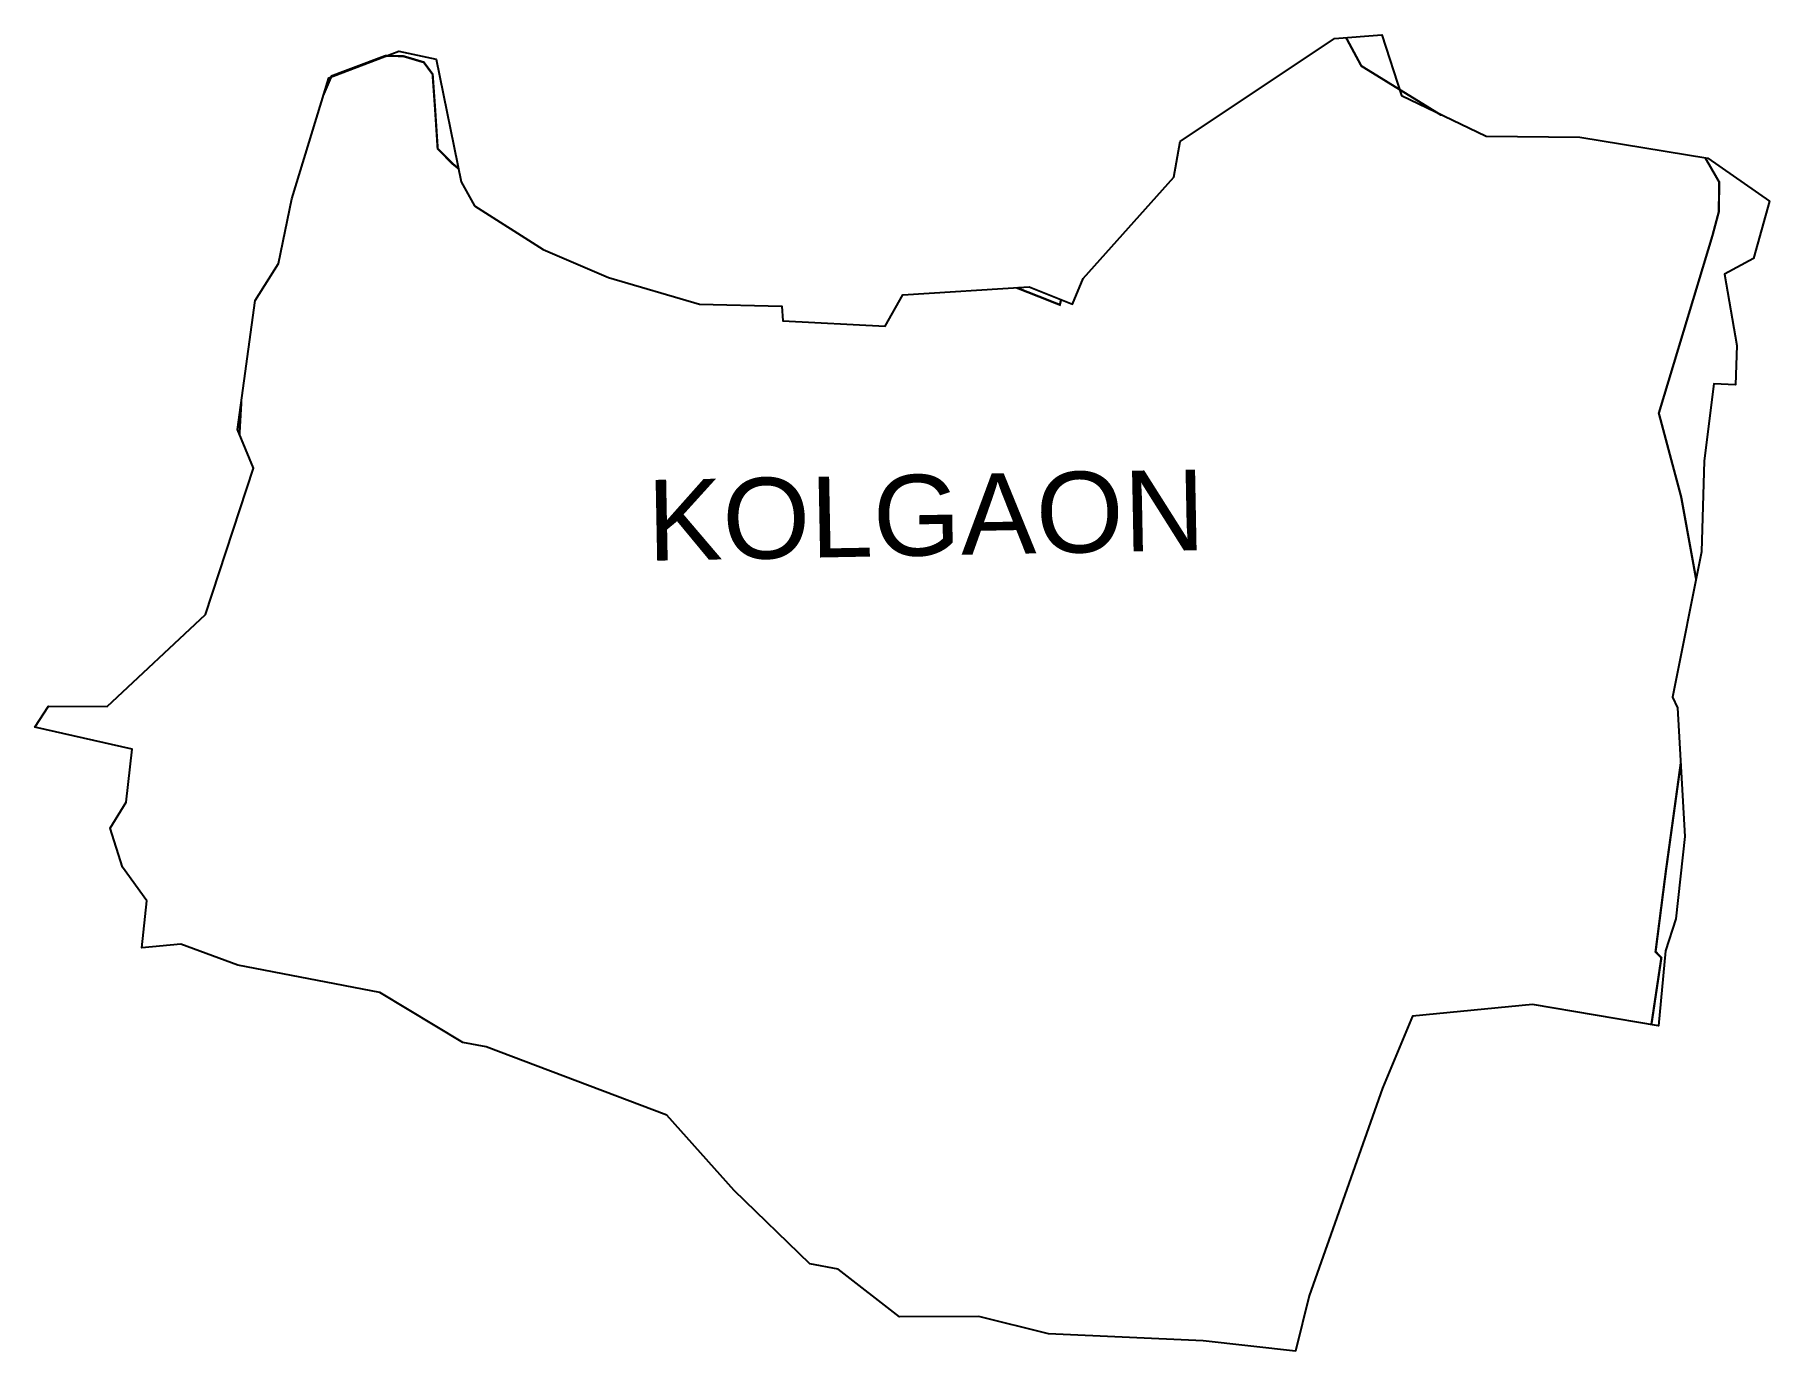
# Model space of a CAD drawing. Header units: metres. Extents: x 275043 to 277378, y 2078787 to 2080559.
import ezdxf

# ---------------------------------------------------------------- set-up
doc = ezdxf.new("R2010")
doc.units = ezdxf.units.M
for name, color, linetype in [('HAZARDS LINE', 1, 'Continuous'), ('village', 3, 'Continuous'), ('VILLAGE NAME', 250, 'Continuous')]:
    doc.layers.add(name, color=color, linetype=linetype)
doc.styles.get("Standard").update_dxf_attribs({"font": 'simplex.shx'})

msp = doc.modelspace()

# ---------------------------------------------------------------- linework, layer by layer
at = {"layer": 'HAZARDS LINE', "lineweight": 0, "const_width": 3}
for points in [[(276808.6, 2080555.1), (276829.2, 2080516.9), (276936.2, 2080451), (276937.6, 2080450.9)], [(275432.1, 2080478.9), (275442.6, 2080503.3), (275514.9, 2080530.5), (275538.9, 2080530.2), (275566.8, 2080521.9), (275578.7, 2080505.8), (275582.1, 2080457.8), (275585.5, 2080405.7), (275605.3, 2080385.5), (275613.6, 2080378.9)], [(277292, 2080393.6), (277311.1, 2080360.5), (277310.4, 2080320.4), (277301.9, 2080288.5), (277229.7, 2080049.5), (277259.8, 2079936.8), (277279.8, 2079826.7)], [(276365.2, 2080218.3), (276391.4, 2080208), (276423.2, 2080195.4), (276424.9, 2080202.4)], [(275318.6, 2080021), (275321.2, 2080066.6)], [(277259.1, 2079577.4), (277239.1, 2079432.5), (277225.3, 2079324.6), (277233.1, 2079316.4), (277219.7, 2079226.5)]]:
    msp.add_lwpolyline(points, dxfattribs=at)
at = {"layer": 'village', "color": 3}
msp.add_polyline3d([(275193.8, 2079393.2, 0), (275161.1, 2079438.3, 0), (275144.6, 2079490.8, 0), (275166.1, 2079526, 0), (275174.1, 2079597.3, 0), (275042.9, 2079627, 0), (275061.6, 2079655.3, 0), (275140.7, 2079654.7, 0), (275272.9, 2079778.6, 0), (275337.7, 2079975.5, 0), (275315.8, 2080027.6, 0), (275339.9, 2080201.3, 0), (275371, 2080250.9, 0), (275389.3, 2080338, 0), (275438.9, 2080501, 0), (275533.1, 2080536.7, 0), (275583.5, 2080526.1, 0), (275617.2, 2080361.1, 0), (275635.1, 2080328.6, 0), (275727.4, 2080270, 0), (275815.6, 2080232.3, 0), (275938.1, 2080196.2, 0), (276048.8, 2080193.5, 0), (276050.4, 2080173.8, 0), (276187.9, 2080166.7, 0), (276212, 2080208.8, 0), (276382, 2080219.4, 0), (276440.4, 2080196.3, 0), (276454.5, 2080230.7, 0), (276576.6, 2080367.4, 0), (276585, 2080415.3, 0), (276793.2, 2080553.8, 0), (276856.7, 2080559, 0), (276883.1, 2080477.1, 0), (276997.3, 2080422.3, 0), (277123.4, 2080420.9, 0), (277295.6, 2080393, 0), (277378.5, 2080334.8, 0), (277357.3, 2080257.7, 0), (277318, 2080236.5, 0), (277334.9, 2080140.8, 0), (277333, 2080087.8, 0), (277303.7, 2080089.2, 0), (277290.6, 2079985.4, 0), (277287.1, 2079862.7, 0), (277247.9, 2079667.4, 0), (277254.9, 2079652.7, 0), (277264.6, 2079479.9, 0), (277252.7, 2079368.7, 0), (277238.8, 2079325.8, 0), (277229.1, 2079224.9, 0), (277059.5, 2079253.7, 0), (276898.1, 2079237.8, 0), (276857.5, 2079141, 0), (276759, 2078861.4, 0), (276740.7, 2078786.7, 0), (276616.2, 2078800.6, 0), (276408, 2078810.4, 0), (276314.3, 2078833.7, 0), (276207.2, 2078833.3, 0), (276124.6, 2078897.4, 0), (276086.7, 2078904.3, 0), (275984.6, 2079003.2, 0), (275893.9, 2079104.5, 0), (275650.9, 2079196.7, 0), (275619.4, 2079202.2, 0), (275507.7, 2079269.7, 0), (275316.4, 2079306.6, 0), (275239.7, 2079334.9, 0), (275187.1, 2079329.6, 0)], close=True, dxfattribs=at)
msp.add_polyline3d([(275193.8, 2079393.2, 0), (275161.1, 2079438.3, 0), (275144.6, 2079490.8, 0), (275166.1, 2079526, 0), (275174.1, 2079597.3, 0), (275042.9, 2079627, 0), (275061.6, 2079655.3, 0), (275140.7, 2079654.7, 0), (275272.9, 2079778.6, 0), (275337.7, 2079975.5, 0), (275315.8, 2080027.6, 0), (275339.9, 2080201.3, 0), (275371, 2080250.9, 0), (275389.3, 2080338, 0), (275438.9, 2080501, 0), (275533.1, 2080536.7, 0), (275583.5, 2080526.1, 0), (275617.2, 2080361.1, 0), (275635.1, 2080328.6, 0), (275727.4, 2080270, 0), (275815.6, 2080232.3, 0), (275938.1, 2080196.2, 0), (276048.8, 2080193.5, 0), (276050.4, 2080173.8, 0), (276187.9, 2080166.7, 0), (276212, 2080208.8, 0), (276382, 2080219.4, 0), (276440.4, 2080196.3, 0), (276454.5, 2080230.7, 0), (276576.6, 2080367.4, 0), (276585, 2080415.3, 0), (276793.2, 2080553.8, 0), (276856.7, 2080559, 0), (276883.1, 2080477.1, 0), (276997.3, 2080422.3, 0), (277123.4, 2080420.9, 0), (277295.6, 2080393, 0), (277378.5, 2080334.8, 0), (277357.3, 2080257.7, 0), (277318, 2080236.5, 0), (277334.9, 2080140.8, 0), (277333, 2080087.8, 0), (277303.7, 2080089.2, 0), (277290.6, 2079985.4, 0), (277287.1, 2079862.7, 0), (277247.9, 2079667.4, 0), (277254.9, 2079652.7, 0), (277264.6, 2079479.9, 0), (277252.7, 2079368.7, 0), (277238.8, 2079325.8, 0), (277229.1, 2079224.9, 0), (277059.5, 2079253.7, 0), (276898.1, 2079237.8, 0), (276857.5, 2079141, 0), (276759, 2078861.4, 0), (276740.7, 2078786.7, 0), (276616.2, 2078800.6, 0), (276408, 2078810.4, 0), (276314.3, 2078833.7, 0), (276207.2, 2078833.3, 0), (276124.6, 2078897.4, 0), (276086.7, 2078904.3, 0), (275984.6, 2079003.2, 0), (275893.9, 2079104.5, 0), (275650.9, 2079196.7, 0), (275619.4, 2079202.2, 0), (275507.7, 2079269.7, 0), (275316.4, 2079306.6, 0), (275239.7, 2079334.9, 0), (275187.1, 2079329.6, 0)], close=True, dxfattribs=at)

# ---------------------------------------------------------------- texts
at = {"layer": 'VILLAGE NAME', "insert": (275866.5, 2079959.5), "char_height": 108.748, "attachment_point": 1, "rotation": 1.1028}
msp.add_mtext_dynamic_manual_height_columns('{\\fArial|b0|i0|c0|p34;KOLGAON}', width=726.929, gutter_width=543.7, heights=[0], dxfattribs=at)
msp.add_mtext_dynamic_manual_height_columns('{\\fArial|b0|i0|c0|p34;KOLGAON}', width=726.929, gutter_width=543.7, heights=[0], dxfattribs=at)

doc.saveas('drawing.dxf')
